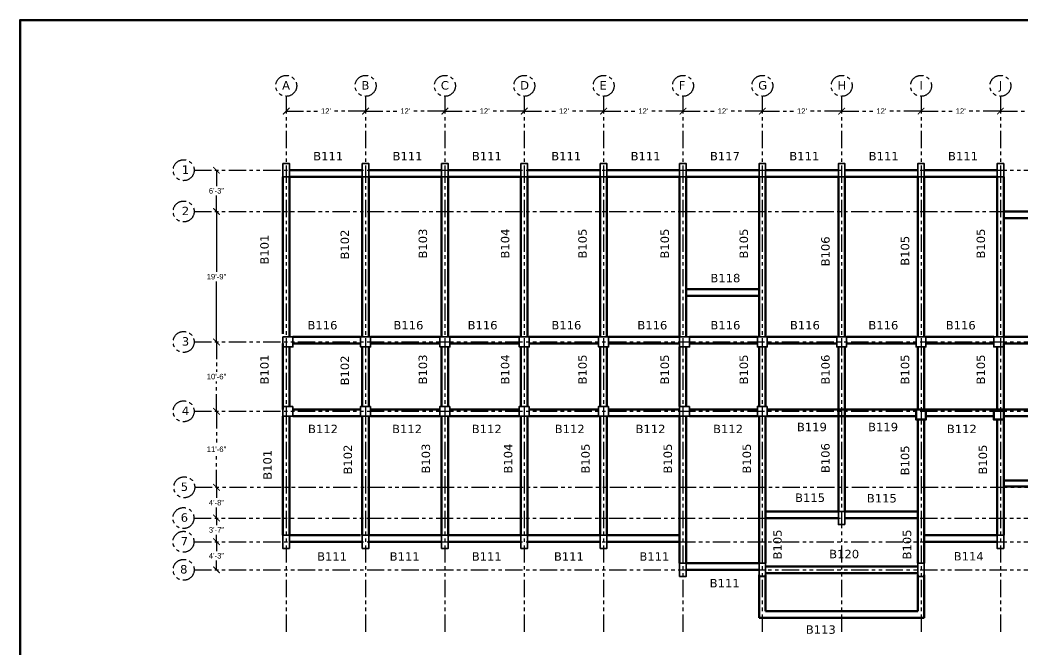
# Model space of a CAD drawing. Header units: feet. Extents: x 15113 to 123217, y -97269 to -8247.
# Drawn here: x 45865 to 47685, y -43993 to -42849 of the extents above; entities that cross this region are included whole.
import ezdxf

# ---------------------------------------------------------------- set-up
doc = ezdxf.new("R2010")
doc.units = ezdxf.units.FT
doc.header["$LTSCALE"] = 50.2
doc.header["$MEASUREMENT"] = 0
doc.header["$PDMODE"] = 3
doc.linetypes.add('PHANTOM2', pattern=[1.25, 0.625, -0.125, 0.125, -0.125, 0.125, -0.125])
doc.layers.get('0').update_dxf_attribs({"lineweight": 35})
for name, color, linetype, lineweight in [('drg seal', 250, 'Continuous', 120), ('Str Beam', 10, 'Continuous', 35), ('Str Clm 2', 7, 'Continuous', 35), ('Str Column', 50, 'Continuous', 35), ('Str LBL', 3, 'Continuous', 35)]:
    doc.layers.add(name, color=color, linetype=linetype, lineweight=lineweight)
doc.layers.add('drg seal txt', color=7, linetype='Continuous')
doc.layers.add('Str grid', color=7, linetype='Continuous', true_color=0x17d337)
doc.styles.get("Standard").update_dxf_attribs({"font": 'arial.ttf'})
doc.dimstyles.new('Copy of Standard', dxfattribs={"dimscale": 40, "dimtxt": 0.25, "dimasz": 0.3, "dimexe": 0.18, "dimexo": 5, "dimgap": 0.09, "dimtad": 0, "dimtih": 1, "dimtoh": 1, "dimdec": 0, "dimzin": 0, "dimdsep": 46, "dimlunit": 4, "dimtxsty": 'Standard', "dimcen": 0.2, "dimse1": 1, "dimse2": 1, "dimadec": 0, "dimazin": 0, "dimtfac": 1, "dimtdec": 0, "dimtofl": 0, "dimtmove": 0, "dimatfit": 3, "dimfxl": 1, "dimtolj": 1, "dimtzin": 0, "dimarcsym": 0})

# ---------------------------------------------------------------- blocks, each defined once
blk = doc.blocks.new('_ArchTick')
at = {"color": 0, "linetype": 'ByBlock', "const_width": 0.15}
blk.add_lwpolyline([(-0.5, -0.5), (0.5, 0.5)], dxfattribs=at)
blk = doc.blocks.new('*D743')
at = {"layer": 'Defpoints', "color": 0, "linetype": 'PHANTOM2', "transparency": 16777216}
for p in [(46348.5, -43014.4), (46492.5, -43014.4), (46492.5, -43014.4)]:
    blk.add_point(p, dxfattribs=at)
at = {"layer": 'Str grid', "color": 0, "linetype": 'PHANTOM2', "lineweight": -2, "transparency": 16777216}
for p, q in [((46348.5, -43014.4), (46408.9, -43014.4)), ((46492.5, -43014.4), (46432.1, -43014.4))]:
    blk.add_line(p, q, dxfattribs=at)
at = {"layer": 'Str grid', "color": 0, "linetype": 'PHANTOM2', "lineweight": -2, "transparency": 16777216, "xscale": 12, "yscale": 12, "zscale": 12, "rotation": 180}
blk.add_blockref('_ArchTick', (46348.5, -43014.4), dxfattribs=at)
at = {"layer": 'Str grid', "color": 0, "linetype": 'PHANTOM2', "lineweight": -2, "transparency": 16777216, "xscale": 12, "yscale": 12, "zscale": 12}
blk.add_blockref('_ArchTick', (46492.5, -43014.4), dxfattribs=at)
at = {"layer": 'Str grid', "color": 0, "linetype": 'PHANTOM2', "transparency": 16777216, "insert": (46420.5, -43014.4), "char_height": 10, "attachment_point": 5}
blk.add_mtext("\\A1;12'", dxfattribs=at)
blk = doc.blocks.new('*D744')
at = {"layer": 'Defpoints', "color": 0, "linetype": 'PHANTOM2', "transparency": 16777216}
for p in [(46492.5, -43014.4), (46636.5, -43014.4), (46636.5, -43014.4)]:
    blk.add_point(p, dxfattribs=at)
at = {"layer": 'Str grid', "color": 0, "linetype": 'PHANTOM2', "lineweight": -2, "transparency": 16777216}
for p, q in [((46492.5, -43014.4), (46552.9, -43014.4)), ((46636.5, -43014.4), (46576.1, -43014.4))]:
    blk.add_line(p, q, dxfattribs=at)
at = {"layer": 'Str grid', "color": 0, "linetype": 'PHANTOM2', "lineweight": -2, "transparency": 16777216, "xscale": 12, "yscale": 12, "zscale": 12, "rotation": 180}
blk.add_blockref('_ArchTick', (46492.5, -43014.4), dxfattribs=at)
at = {"layer": 'Str grid', "color": 0, "linetype": 'PHANTOM2', "lineweight": -2, "transparency": 16777216, "xscale": 12, "yscale": 12, "zscale": 12}
blk.add_blockref('_ArchTick', (46636.5, -43014.4), dxfattribs=at)
at = {"layer": 'Str grid', "color": 0, "linetype": 'PHANTOM2', "transparency": 16777216, "insert": (46564.5, -43014.4), "char_height": 10, "attachment_point": 5}
blk.add_mtext("\\A1;12'", dxfattribs=at)
blk = doc.blocks.new('*D745')
at = {"layer": 'Defpoints', "color": 0, "linetype": 'PHANTOM2', "transparency": 16777216}
for p in [(46636.5, -43014.4), (46780.5, -43014.4), (46780.5, -43014.4)]:
    blk.add_point(p, dxfattribs=at)
at = {"layer": 'Str grid', "color": 0, "linetype": 'PHANTOM2', "lineweight": -2, "transparency": 16777216}
for p, q in [((46636.5, -43014.4), (46696.9, -43014.4)), ((46780.5, -43014.4), (46720.1, -43014.4))]:
    blk.add_line(p, q, dxfattribs=at)
at = {"layer": 'Str grid', "color": 0, "linetype": 'PHANTOM2', "lineweight": -2, "transparency": 16777216, "xscale": 12, "yscale": 12, "zscale": 12, "rotation": 180}
blk.add_blockref('_ArchTick', (46636.5, -43014.4), dxfattribs=at)
at = {"layer": 'Str grid', "color": 0, "linetype": 'PHANTOM2', "lineweight": -2, "transparency": 16777216, "xscale": 12, "yscale": 12, "zscale": 12}
blk.add_blockref('_ArchTick', (46780.5, -43014.4), dxfattribs=at)
at = {"layer": 'Str grid', "color": 0, "linetype": 'PHANTOM2', "transparency": 16777216, "insert": (46708.5, -43014.4), "char_height": 10, "attachment_point": 5}
blk.add_mtext("\\A1;12'", dxfattribs=at)
blk = doc.blocks.new('*D746')
at = {"layer": 'Defpoints', "color": 0, "linetype": 'PHANTOM2', "transparency": 16777216}
for p in [(46780.5, -43014.4), (46924.5, -43014.4), (46924.5, -43014.4)]:
    blk.add_point(p, dxfattribs=at)
at = {"layer": 'Str grid', "color": 0, "linetype": 'PHANTOM2', "lineweight": -2, "transparency": 16777216}
for p, q in [((46780.5, -43014.4), (46840.9, -43014.4)), ((46924.5, -43014.4), (46864.1, -43014.4))]:
    blk.add_line(p, q, dxfattribs=at)
at = {"layer": 'Str grid', "color": 0, "linetype": 'PHANTOM2', "lineweight": -2, "transparency": 16777216, "xscale": 12, "yscale": 12, "zscale": 12, "rotation": 180}
blk.add_blockref('_ArchTick', (46780.5, -43014.4), dxfattribs=at)
at = {"layer": 'Str grid', "color": 0, "linetype": 'PHANTOM2', "lineweight": -2, "transparency": 16777216, "xscale": 12, "yscale": 12, "zscale": 12}
blk.add_blockref('_ArchTick', (46924.5, -43014.4), dxfattribs=at)
at = {"layer": 'Str grid', "color": 0, "linetype": 'PHANTOM2', "transparency": 16777216, "insert": (46852.5, -43014.4), "char_height": 10, "attachment_point": 5}
blk.add_mtext("\\A1;12'", dxfattribs=at)
blk = doc.blocks.new('*D747')
at = {"layer": 'Defpoints', "color": 0, "linetype": 'PHANTOM2', "transparency": 16777216}
for p in [(47068.5, -43014.4), (47212.5, -43014.4), (47212.5, -43014.4)]:
    blk.add_point(p, dxfattribs=at)
at = {"layer": 'Str grid', "color": 0, "linetype": 'PHANTOM2', "lineweight": -2, "transparency": 16777216}
for p, q in [((47068.5, -43014.4), (47128.9, -43014.4)), ((47212.5, -43014.4), (47152.1, -43014.4))]:
    blk.add_line(p, q, dxfattribs=at)
at = {"layer": 'Str grid', "color": 0, "linetype": 'PHANTOM2', "lineweight": -2, "transparency": 16777216, "xscale": 12, "yscale": 12, "zscale": 12, "rotation": 180}
blk.add_blockref('_ArchTick', (47068.5, -43014.4), dxfattribs=at)
at = {"layer": 'Str grid', "color": 0, "linetype": 'PHANTOM2', "lineweight": -2, "transparency": 16777216, "xscale": 12, "yscale": 12, "zscale": 12}
blk.add_blockref('_ArchTick', (47212.5, -43014.4), dxfattribs=at)
at = {"layer": 'Str grid', "color": 0, "linetype": 'PHANTOM2', "transparency": 16777216, "insert": (47140.5, -43014.4), "char_height": 10, "attachment_point": 5}
blk.add_mtext("\\A1;12'", dxfattribs=at)
blk = doc.blocks.new('*D748')
at = {"layer": 'Defpoints', "color": 0, "linetype": 'PHANTOM2', "transparency": 16777216}
for p in [(47212.5, -43014.4), (47356.5, -43014.4), (47356.5, -43014.4)]:
    blk.add_point(p, dxfattribs=at)
at = {"layer": 'Str grid', "color": 0, "linetype": 'PHANTOM2', "lineweight": -2, "transparency": 16777216}
for p, q in [((47212.5, -43014.4), (47272.9, -43014.4)), ((47356.5, -43014.4), (47296.1, -43014.4))]:
    blk.add_line(p, q, dxfattribs=at)
at = {"layer": 'Str grid', "color": 0, "linetype": 'PHANTOM2', "lineweight": -2, "transparency": 16777216, "xscale": 12, "yscale": 12, "zscale": 12, "rotation": 180}
blk.add_blockref('_ArchTick', (47212.5, -43014.4), dxfattribs=at)
at = {"layer": 'Str grid', "color": 0, "linetype": 'PHANTOM2', "lineweight": -2, "transparency": 16777216, "xscale": 12, "yscale": 12, "zscale": 12}
blk.add_blockref('_ArchTick', (47356.5, -43014.4), dxfattribs=at)
at = {"layer": 'Str grid', "color": 0, "linetype": 'PHANTOM2', "transparency": 16777216, "insert": (47284.5, -43014.4), "char_height": 10, "attachment_point": 5}
blk.add_mtext("\\A1;12'", dxfattribs=at)
blk = doc.blocks.new('*D749')
at = {"layer": 'Defpoints', "color": 0, "linetype": 'PHANTOM2', "transparency": 16777216}
for p in [(47356.5, -43014.4), (47500.5, -43014.4), (47500.5, -43014.4)]:
    blk.add_point(p, dxfattribs=at)
at = {"layer": 'Str grid', "color": 0, "linetype": 'PHANTOM2', "lineweight": -2, "transparency": 16777216}
for p, q in [((47356.5, -43014.4), (47416.9, -43014.4)), ((47500.5, -43014.4), (47440.1, -43014.4))]:
    blk.add_line(p, q, dxfattribs=at)
at = {"layer": 'Str grid', "color": 0, "linetype": 'PHANTOM2', "lineweight": -2, "transparency": 16777216, "xscale": 12, "yscale": 12, "zscale": 12, "rotation": 180}
blk.add_blockref('_ArchTick', (47356.5, -43014.4), dxfattribs=at)
at = {"layer": 'Str grid', "color": 0, "linetype": 'PHANTOM2', "lineweight": -2, "transparency": 16777216, "xscale": 12, "yscale": 12, "zscale": 12}
blk.add_blockref('_ArchTick', (47500.5, -43014.4), dxfattribs=at)
at = {"layer": 'Str grid', "color": 0, "linetype": 'PHANTOM2', "transparency": 16777216, "insert": (47428.5, -43014.4), "char_height": 10, "attachment_point": 5}
blk.add_mtext("\\A1;12'", dxfattribs=at)
blk = doc.blocks.new('*D750')
at = {"layer": 'Defpoints', "color": 0, "linetype": 'PHANTOM2', "transparency": 16777216}
for p in [(47500.5, -43014.4), (47644.5, -43014.4), (47644.5, -43014.4)]:
    blk.add_point(p, dxfattribs=at)
at = {"layer": 'Str grid', "color": 0, "linetype": 'PHANTOM2', "lineweight": -2, "transparency": 16777216}
for p, q in [((47500.5, -43014.4), (47560.9, -43014.4)), ((47644.5, -43014.4), (47584.1, -43014.4))]:
    blk.add_line(p, q, dxfattribs=at)
at = {"layer": 'Str grid', "color": 0, "linetype": 'PHANTOM2', "lineweight": -2, "transparency": 16777216, "xscale": 12, "yscale": 12, "zscale": 12, "rotation": 180}
blk.add_blockref('_ArchTick', (47500.5, -43014.4), dxfattribs=at)
at = {"layer": 'Str grid', "color": 0, "linetype": 'PHANTOM2', "lineweight": -2, "transparency": 16777216, "xscale": 12, "yscale": 12, "zscale": 12}
blk.add_blockref('_ArchTick', (47644.5, -43014.4), dxfattribs=at)
at = {"layer": 'Str grid', "color": 0, "linetype": 'PHANTOM2', "transparency": 16777216, "insert": (47572.5, -43014.4), "char_height": 10, "attachment_point": 5}
blk.add_mtext("\\A1;12'", dxfattribs=at)
blk = doc.blocks.new('*D751')
at = {"layer": 'Defpoints', "color": 0, "linetype": 'PHANTOM2', "transparency": 16777216}
for p in [(47644.5, -43014.4), (47788.5, -43014.4), (47788.5, -43014.4)]:
    blk.add_point(p, dxfattribs=at)
at = {"layer": 'Str grid', "color": 0, "linetype": 'PHANTOM2', "lineweight": -2, "transparency": 16777216}
for p, q in [((47644.5, -43014.4), (47704.9, -43014.4)), ((47788.5, -43014.4), (47728.1, -43014.4))]:
    blk.add_line(p, q, dxfattribs=at)
at = {"layer": 'Str grid', "color": 0, "linetype": 'PHANTOM2', "lineweight": -2, "transparency": 16777216, "xscale": 12, "yscale": 12, "zscale": 12, "rotation": 180}
blk.add_blockref('_ArchTick', (47644.5, -43014.4), dxfattribs=at)
at = {"layer": 'Str grid', "color": 0, "linetype": 'PHANTOM2', "lineweight": -2, "transparency": 16777216, "xscale": 12, "yscale": 12, "zscale": 12}
blk.add_blockref('_ArchTick', (47788.5, -43014.4), dxfattribs=at)
at = {"layer": 'Str grid', "color": 0, "linetype": 'PHANTOM2', "transparency": 16777216, "insert": (47716.5, -43014.4), "char_height": 10, "attachment_point": 5}
blk.add_mtext("\\A1;12'", dxfattribs=at)
blk = doc.blocks.new('*D916')
at = {"layer": 'Defpoints', "color": 0, "linetype": 'PHANTOM2', "transparency": 16777216}
for p in [(46221.9, -43433.8), (46221.9, -43559.8), (46221.9, -43559.8)]:
    blk.add_point(p, dxfattribs=at)
at = {"layer": 'Str grid', "color": 0, "linetype": 'PHANTOM2', "lineweight": -2, "transparency": 16777216}
for p, q in [((46221.9, -43433.8), (46221.9, -43488.1)), ((46221.9, -43559.8), (46221.9, -43505.5))]:
    blk.add_line(p, q, dxfattribs=at)
at = {"layer": 'Str grid', "color": 0, "linetype": 'PHANTOM2', "lineweight": -2, "transparency": 16777216, "xscale": 12, "yscale": 12, "zscale": 12}
for p, rotation in [((46221.9, -43433.8), 90), ((46221.9, -43559.8), 270)]:
    blk.add_blockref('_ArchTick', p, dxfattribs=dict(at, rotation=rotation))
at = {"layer": 'Str grid', "color": 0, "linetype": 'PHANTOM2', "transparency": 16777216, "insert": (46221.9, -43496.8), "char_height": 10, "attachment_point": 5}
blk.add_mtext('\\A1;10\'-6"', dxfattribs=at)
blk = doc.blocks.new('*D917')
at = {"layer": 'Defpoints', "color": 0, "linetype": 'PHANTOM2', "transparency": 16777216}
for p in [(46221.9, -43559.8), (46221.9, -43697.8), (46221.9, -43697.8)]:
    blk.add_point(p, dxfattribs=at)
at = {"layer": 'Str grid', "color": 0, "linetype": 'PHANTOM2', "lineweight": -2, "transparency": 16777216}
for p, q in [((46221.9, -43559.8), (46221.9, -43620.1)), ((46221.9, -43697.8), (46221.9, -43637.5))]:
    blk.add_line(p, q, dxfattribs=at)
at = {"layer": 'Str grid', "color": 0, "linetype": 'PHANTOM2', "lineweight": -2, "transparency": 16777216, "xscale": 12, "yscale": 12, "zscale": 12}
for p, rotation in [((46221.9, -43559.8), 90), ((46221.9, -43697.8), 270)]:
    blk.add_blockref('_ArchTick', p, dxfattribs=dict(at, rotation=rotation))
at = {"layer": 'Str grid', "color": 0, "linetype": 'PHANTOM2', "transparency": 16777216, "insert": (46221.9, -43628.8), "char_height": 10, "attachment_point": 5}
blk.add_mtext('\\A1;11\'-6"', dxfattribs=at)
blk = doc.blocks.new('*D918')
at = {"layer": 'Defpoints', "color": 0, "linetype": 'PHANTOM2', "transparency": 16777216}
for p in [(46221.9, -43697.8), (46221.9, -43697.8), (46221.9, -43753.7)]:
    blk.add_point(p, dxfattribs=at)
at = {"layer": 'Str grid', "color": 0, "linetype": 'PHANTOM2', "lineweight": -2, "transparency": 16777216}
for p, q in [((46221.9, -43697.8), (46221.9, -43717.1)), ((46221.9, -43753.7), (46221.9, -43734.5))]:
    blk.add_line(p, q, dxfattribs=at)
at = {"layer": 'Str grid', "color": 0, "linetype": 'PHANTOM2', "lineweight": -2, "transparency": 16777216, "xscale": 12, "yscale": 12, "zscale": 12}
for p, rotation in [((46221.9, -43697.8), 90), ((46221.9, -43753.7), 270)]:
    blk.add_blockref('_ArchTick', p, dxfattribs=dict(at, rotation=rotation))
at = {"layer": 'Str grid', "color": 0, "linetype": 'PHANTOM2', "transparency": 16777216, "insert": (46221.9, -43725.8), "char_height": 10, "attachment_point": 5}
blk.add_mtext('\\A1;4\'-8"', dxfattribs=at)
blk = doc.blocks.new('*D915')
at = {"layer": 'Defpoints', "color": 0, "linetype": 'PHANTOM2', "transparency": 16777216}
for p in [(46221.9, -43753.7), (46221.9, -43796.8), (46221.9, -43796.8)]:
    blk.add_point(p, dxfattribs=at)
at = {"layer": 'Str grid', "color": 0, "linetype": 'PHANTOM2', "lineweight": -2, "transparency": 16777216}
for p, q in [((46221.9, -43753.7), (46221.9, -43766.6)), ((46221.9, -43796.8), (46221.9, -43784))]:
    blk.add_line(p, q, dxfattribs=at)
at = {"layer": 'Str grid', "color": 0, "linetype": 'PHANTOM2', "lineweight": -2, "transparency": 16777216, "xscale": 12, "yscale": 12, "zscale": 12}
for p, rotation in [((46221.9, -43753.7), 90), ((46221.9, -43796.8), 270)]:
    blk.add_blockref('_ArchTick', p, dxfattribs=dict(at, rotation=rotation))
at = {"layer": 'Str grid', "color": 0, "linetype": 'PHANTOM2', "transparency": 16777216, "insert": (46221.9, -43775.3), "char_height": 10, "attachment_point": 5}
blk.add_mtext('\\A1;3\'-7"', dxfattribs=at)
blk = doc.blocks.new('*D919')
at = {"layer": 'Defpoints', "color": 0, "linetype": 'PHANTOM2', "transparency": 16777216}
for p in [(46221.9, -43796.8), (46221.9, -43847.8), (46221.9, -43847.8)]:
    blk.add_point(p, dxfattribs=at)
at = {"layer": 'Str grid', "color": 0, "linetype": 'PHANTOM2', "lineweight": -2, "transparency": 16777216}
for p, q in [((46221.9, -43796.8), (46221.9, -43813.6)), ((46221.9, -43847.8), (46221.9, -43831))]:
    blk.add_line(p, q, dxfattribs=at)
at = {"layer": 'Str grid', "color": 0, "linetype": 'PHANTOM2', "lineweight": -2, "transparency": 16777216, "xscale": 12, "yscale": 12, "zscale": 12}
for p, rotation in [((46221.9, -43796.8), 90), ((46221.9, -43847.8), 270)]:
    blk.add_blockref('_ArchTick', p, dxfattribs=dict(at, rotation=rotation))
at = {"layer": 'Str grid', "color": 0, "linetype": 'PHANTOM2', "transparency": 16777216, "insert": (46221.9, -43822.3), "char_height": 10, "attachment_point": 5}
blk.add_mtext('\\A1;4\'-3"', dxfattribs=at)
blk = doc.blocks.new('*D920')
at = {"layer": 'Defpoints', "color": 0, "linetype": 'PHANTOM2', "ltscale": 150, "transparency": 16777216}
for p in [(46221.9, -43196.8), (46221.9, -43196.8), (46221.9, -43433.8)]:
    blk.add_point(p, dxfattribs=at)
at = {"layer": 'Str grid', "color": 0, "linetype": 'PHANTOM2', "lineweight": -2, "ltscale": 150, "transparency": 16777216}
for p, q in [((46221.9, -43196.8), (46221.9, -43306.6)), ((46221.9, -43433.8), (46221.9, -43324))]:
    blk.add_line(p, q, dxfattribs=at)
at = {"layer": 'Str grid', "color": 0, "linetype": 'PHANTOM2', "lineweight": -2, "ltscale": 150, "transparency": 16777216, "xscale": 12, "yscale": 12, "zscale": 12}
for p, rotation in [((46221.9, -43196.8), 90), ((46221.9, -43433.8), 270)]:
    blk.add_blockref('_ArchTick', p, dxfattribs=dict(at, rotation=rotation))
at = {"layer": 'Str grid', "color": 0, "linetype": 'PHANTOM2', "ltscale": 150, "transparency": 16777216, "insert": (46221.9, -43315.3), "char_height": 10, "attachment_point": 5}
blk.add_mtext('\\A1;19\'-9"', dxfattribs=at)
blk = doc.blocks.new('*D921')
at = {"layer": 'Defpoints', "color": 0, "linetype": 'PHANTOM2', "ltscale": 150, "transparency": 16777216}
for p in [(46221.9, -43121.8), (46221.9, -43121.8), (46221.9, -43196.8)]:
    blk.add_point(p, dxfattribs=at)
at = {"layer": 'Str grid', "color": 0, "linetype": 'PHANTOM2', "lineweight": -2, "ltscale": 150, "transparency": 16777216}
for p, q in [((46221.9, -43121.8), (46221.9, -43150.6)), ((46221.9, -43196.8), (46221.9, -43168))]:
    blk.add_line(p, q, dxfattribs=at)
at = {"layer": 'Str grid', "color": 0, "linetype": 'PHANTOM2', "lineweight": -2, "ltscale": 150, "transparency": 16777216, "xscale": 12, "yscale": 12, "zscale": 12}
for p, rotation in [((46221.9, -43121.8), 90), ((46221.9, -43196.8), 270)]:
    blk.add_blockref('_ArchTick', p, dxfattribs=dict(at, rotation=rotation))
at = {"layer": 'Str grid', "color": 0, "linetype": 'PHANTOM2', "ltscale": 150, "transparency": 16777216, "insert": (46221.9, -43159.3), "char_height": 10, "attachment_point": 5}
blk.add_mtext('\\A1;6\'-3"', dxfattribs=at)
blk = doc.blocks.new('*D931')
at = {"layer": 'Defpoints', "color": 0, "linetype": 'PHANTOM2', "transparency": 16777216}
for p in [(46924.5, -43014.4), (47068.5, -43014.4), (47068.5, -43014.4)]:
    blk.add_point(p, dxfattribs=at)
at = {"layer": 'Str grid', "color": 0, "linetype": 'PHANTOM2', "lineweight": -2, "transparency": 16777216}
for p, q in [((46924.5, -43014.4), (46984.9, -43014.4)), ((47068.5, -43014.4), (47008.1, -43014.4))]:
    blk.add_line(p, q, dxfattribs=at)
at = {"layer": 'Str grid', "color": 0, "linetype": 'PHANTOM2', "lineweight": -2, "transparency": 16777216, "xscale": 12, "yscale": 12, "zscale": 12, "rotation": 180}
blk.add_blockref('_ArchTick', (46924.5, -43014.4), dxfattribs=at)
at = {"layer": 'Str grid', "color": 0, "linetype": 'PHANTOM2', "lineweight": -2, "transparency": 16777216, "xscale": 12, "yscale": 12, "zscale": 12}
blk.add_blockref('_ArchTick', (47068.5, -43014.4), dxfattribs=at)
at = {"layer": 'Str grid', "color": 0, "linetype": 'PHANTOM2', "transparency": 16777216, "insert": (46996.5, -43014.4), "char_height": 10, "attachment_point": 5}
blk.add_mtext("\\A1;12'", dxfattribs=at)

msp = doc.modelspace()

# ---------------------------------------------------------------- linework, layer by layer
at = {"layer": 'drg seal', "lineweight": 70}
msp.add_lwpolyline([(48891.57804, -45137.68665), (48891.57804, -42849.03238), (45865.42619, -42849.03238), (45865.42619, -45137.68665), (48891.16603, -45137.68665)], dxfattribs=at)
at = {"layer": 'Str Beam', "linetype": 'Continuous', "lineweight": 53}
for p, q in [((46342.47871, -43418.80777), (46342.47871, -43133.80777)), ((46354.47871, -43424.80777), (46354.47871, -43133.80777)), ((46354.48494, -43121.80777), (46486.48494, -43121.80777)), ((46354.48494, -43133.80777), (46486.48494, -43133.80777)), ((46486.48494, -43133.80777), (46486.48494, -43424.80777)), ((46498.48494, -43121.80777), (46630.48494, -43121.80777)), ((46498.48494, -43133.80777), (46630.48494, -43133.80777)), ((46498.48494, -43133.80777), (46498.48494, -43424.80777)), ((46630.48494, -43133.80777), (46630.48494, -43424.80777)), ((46642.48494, -43121.80777), (46774.48494, -43121.80777)), ((46642.48494, -43133.80777), (46774.48494, -43133.80777)), ((46642.48494, -43133.80777), (46642.48494, -43424.80777)), ((46774.48494, -43133.80777), (46774.48494, -43424.80777)), ((46786.48494, -43121.80777), (46918.48494, -43121.80777)), ((46786.48494, -43133.80777), (46918.48494, -43133.80777)), ((46786.48494, -43133.80777), (46786.48494, -43424.80777)), ((46918.48494, -43133.80777), (46918.48494, -43424.80777)), ((46930.48494, -43121.80777), (47062.48494, -43121.80777)), ((46930.48494, -43133.80777), (47062.48494, -43133.80777)), ((46930.48494, -43133.80777), (46930.48494, -43424.80777)), ((47062.48494, -43133.80777), (47062.48494, -43424.80777)), ((47074.48494, -43121.80777), (47206.48494, -43121.80777)), ((47074.48494, -43133.80777), (47206.48494, -43133.80777)), ((47074.48494, -43133.80777), (47074.48494, -43424.80777)), ((47206.48494, -43133.80777), (47206.48494, -43424.80777)), ((47218.48494, -43121.80777), (47350.48494, -43121.80777)), ((47218.48494, -43133.80777), (47350.48494, -43133.80777)), ((47218.48494, -43133.80777), (47218.48494, -43424.80777)), ((47350.48494, -43133.80777), (47350.48494, -43424.80777)), ((47362.48494, -43121.80777), (47494.48494, -43121.80777)), ((47362.48494, -43133.80777), (47494.48494, -43133.80777)), ((47362.48494, -43133.80777), (47362.48494, -43424.80777)), ((47494.48494, -43133.80777), (47494.48494, -43424.80777)), ((47506.48494, -43121.80777), (47638.48494, -43121.80777)), ((47506.48494, -43133.80777), (47638.48494, -43133.80777)), ((47506.48494, -43133.80777), (47506.48494, -43424.80777)), ((47638.48494, -43133.80777), (47638.48494, -43424.80777)), ((47650.48494, -43133.80777), (47650.48494, -43424.80777)), ((47776.48494, -43196.80777), (47650.48494, -43196.80777)), ((47782.48494, -43208.80777), (47650.48494, -43208.80777)), ((46483.48494, -43424.80777), (46360.47871, -43424.80777)), ((46501.48494, -43424.80777), (46627.48494, -43424.80777)), ((46645.48494, -43424.80777), (46771.48494, -43424.80777)), ((46789.48494, -43424.80777), (46915.48494, -43424.80777)), ((46933.48494, -43424.80777), (47062.48494, -43424.80777)), ((47080.48494, -43424.80777), (47203.48494, -43424.80777)), ((47221.48494, -43424.80777), (47347.48494, -43424.80777)), ((47365.48494, -43424.80777), (47491.48494, -43424.80777)), ((47509.48494, -43424.80777), (47632.48494, -43424.80777)), ((47650.48494, -43424.80777), (47776.48494, -43424.80777)), ((46342.47871, -43436.80777), (46342.47871, -43556.80777)), ((46354.47871, -43442.80777), (46354.47871, -43550.80777)), ((46483.48494, -43436.80777), (46360.47871, -43436.80777)), ((46486.48494, -43442.80777), (46486.48494, -43550.80777)), ((46498.48494, -43442.80777), (46498.48494, -43550.80777)), ((46501.48494, -43436.80777), (46627.48494, -43436.80777)), ((46630.48494, -43442.80777), (46630.48494, -43550.80777)), ((46642.48494, -43442.80777), (46642.48494, -43550.80777)), ((46645.48494, -43436.80777), (46771.48494, -43436.80777)), ((46774.48494, -43442.80777), (46774.48494, -43550.80777)), ((46786.48494, -43442.80777), (46786.48494, -43550.80777)), ((46789.48494, -43436.80777), (46915.48494, -43436.80777)), ((46918.48494, -43442.80777), (46918.48494, -43550.80777)), ((46930.48494, -43442.80777), (46930.48494, -43550.80777)), ((46933.48494, -43436.80777), (47062.48494, -43436.80777)), ((47062.48494, -43442.80777), (47062.48494, -43550.80777)), ((47074.48494, -43442.80777), (47074.48494, -43550.80777)), ((47080.48494, -43436.80777), (47203.48494, -43436.80777)), ((47206.48494, -43442.80777), (47206.48494, -43550.80777)), ((47218.48494, -43442.80777), (47218.48494, -43550.80777)), ((47221.48494, -43436.80777), (47347.48494, -43436.80777)), ((47350.48494, -43442.80777), (47350.48494, -43741.73448)), ((47362.48494, -43442.80777), (47362.48494, -43741.73467)), ((47365.48494, -43436.80777), (47491.48494, -43436.80777)), ((47494.48494, -43442.80777), (47494.48494, -43556.80777)), ((47506.48494, -43442.80777), (47506.48494, -43556.80777)), ((47509.48494, -43436.80777), (47632.48494, -43436.80777)), ((47638.48494, -43442.80777), (47638.48494, -43556.80777)), ((47650.48494, -43436.80777), (47776.48494, -43436.80777)), ((47650.48494, -43436.80777), (47650.48494, -43556.80777)), ((46342.47871, -43568.80777), (46342.47871, -43784.80777)), ((46354.47871, -43568.80777), (46354.47871, -43784.80777)), ((46483.48494, -43556.80777), (46360.47871, -43556.80777)), ((46483.48494, -43568.80777), (46360.47871, -43568.80777)), ((46486.48494, -43784.80777), (46486.48494, -43568.80777)), ((46498.48494, -43784.80777), (46498.48494, -43568.80777)), ((46501.48494, -43556.80777), (46627.48494, -43556.80777)), ((46501.48494, -43568.80777), (46627.48494, -43568.80777)), ((46630.48494, -43784.80777), (46630.48494, -43568.80777)), ((46642.48494, -43784.80777), (46642.48494, -43568.80777)), ((46645.48494, -43556.80777), (46771.48494, -43556.80777)), ((46645.48494, -43568.80777), (46771.48494, -43568.80777)), ((46774.48494, -43784.80777), (46774.48494, -43568.80777)), ((46786.48494, -43784.80777), (46786.48494, -43568.80777)), ((46789.48494, -43556.80777), (46915.48494, -43556.80777)), ((46789.48494, -43568.80777), (46915.48494, -43568.80777)), ((46918.48494, -43784.80777), (46918.48494, -43568.80777)), ((46930.48494, -43784.80777), (46930.48494, -43568.80777)), ((46933.48494, -43556.80777), (47062.48494, -43556.80777)), ((46933.48494, -43568.80777), (47062.48494, -43568.80777)), ((47062.48494, -43835.80777), (47062.48494, -43568.80777)), ((47074.48494, -43835.80777), (47074.48494, -43568.80777)), ((47080.48494, -43556.80777), (47203.48494, -43556.80777)), ((47080.48494, -43568.80777), (47203.48494, -43568.80777)), ((47206.48494, -43835.80777), (47206.48494, -43568.80777)), ((47218.48494, -43835.80777), (47218.48494, -43568.80777)), ((47221.48494, -43556.80777), (47491.48494, -43556.80777)), ((47221.48494, -43568.80777), (47491.48494, -43568.80777)), ((47509.48494, -43556.80777), (47632.48494, -43556.80777)), ((47509.48494, -43568.80777), (47632.48494, -43568.80777)), ((47650.48494, -43556.80777), (47776.48494, -43556.80777)), ((47650.48494, -43568.80777), (47776.48494, -43568.80777)), ((47494.48494, -43835.80777), (47494.48494, -43574.80777)), ((47506.48494, -43835.80777), (47506.48494, -43574.80777)), ((47638.48494, -43784.80777), (47638.48494, -43574.80777)), ((47650.48494, -43784.80777), (47650.48494, -43574.80777)), ((47926.48494, -43685.80777), (47650.48494, -43685.80777)), ((47926.48494, -43696.30777), (47650.48494, -43696.30777)), ((47218.48494, -43741.73448), (47350.48494, -43741.73448)), ((47218.48494, -43753.73448), (47350.48494, -43753.73448)), ((47362.48494, -43741.73448), (47494.48494, -43741.73448)), ((47362.48494, -43753.73448), (47494.48494, -43753.73448)), ((46354.47871, -43784.80777), (46483.48494, -43784.80777)), ((46498.48494, -43784.80777), (46630.47871, -43784.80777)), ((46642.48494, -43784.80777), (46774.48494, -43784.80777)), ((46786.48494, -43784.80777), (46918.47871, -43784.80777)), ((46930.48494, -43784.80777), (47062.48494, -43784.80777)), ((47506.48494, -43784.80777), (47638.48494, -43784.80777)), ((46354.47871, -43796.80777), (46486.47871, -43796.80777)), ((46498.47871, -43796.80777), (46630.47871, -43796.80777)), ((46642.47871, -43796.80777), (46774.47871, -43796.80777)), ((46786.47871, -43796.80777), (46918.47871, -43796.80777)), ((46930.47871, -43796.80777), (47062.48494, -43796.80777)), ((47506.48494, -43796.80777), (47638.48494, -43796.80777)), ((47074.48494, -43835.80777), (47206.48494, -43835.80777)), ((47074.48494, -43847.80777), (47206.48494, -43847.80777)), ((47206.48494, -43856.80777), (47206.48494, -43934.80777)), ((47218.48494, -43856.80777), (47218.48494, -43922.80777)), ((47494.48494, -43856.80777), (47494.48494, -43922.80777)), ((47506.48494, -43856.80777), (47506.48494, -43934.80777)), ((47206.48494, -43934.80777), (47218.48494, -43934.80777)), ((47206.48494, -43934.80777), (47506.48494, -43934.80777)), ((47218.48494, -43922.80777), (47494.48494, -43922.80777)), ((47494.48494, -43934.80777), (47506.48494, -43934.80777))]:
    msp.add_line(p, q, dxfattribs=at)
for points in [[(47218.48494, -43841.80777), (47356.48494, -43841.80777), (47494.48494, -43841.80777)], [(47218.48494, -43853.80777), (47356.48494, -43853.80777), (47494.48494, -43853.80777)]]:
    msp.add_lwpolyline(points, dxfattribs=at)
at = {"layer": 'Str Clm 2', "color": 3, "linetype": 'Continuous'}
for points in [[(46498.48494, -43109.80777), (46498.48494, -43133.80777), (46486.48494, -43133.80777), (46486.48494, -43109.80777)], [(46642.48494, -43109.80777), (46642.48494, -43133.80777), (46630.48494, -43133.80777), (46630.48494, -43109.80777)], [(46786.48494, -43109.80777), (46786.48494, -43133.80777), (46774.48494, -43133.80777), (46774.48494, -43109.80777)], [(46930.48494, -43109.80777), (46930.48494, -43133.80777), (46918.48494, -43133.80777), (46918.48494, -43109.80777)], [(47074.48494, -43109.80777), (47074.48494, -43133.80777), (47062.48494, -43133.80777), (47062.48494, -43109.80777)], [(47218.48494, -43109.80777), (47218.48494, -43133.80777), (47206.48494, -43133.80777), (47206.48494, -43109.80777)], [(47362.48494, -43109.80777), (47362.48494, -43133.80777), (47350.48494, -43133.80777), (47350.48494, -43109.80777)], [(47506.48494, -43109.80777), (47506.48494, -43133.80777), (47494.48494, -43133.80777), (47494.48494, -43109.80777)], [(47650.48494, -43109.80777), (47650.48494, -43133.80777), (47638.48494, -43133.80777), (47638.48494, -43109.80777)], [(46498.47871, -43784.80777), (46498.47871, -43808.80777), (46486.47871, -43808.80777), (46486.47871, -43784.80777)], [(46642.47871, -43784.80777), (46642.47871, -43808.80777), (46630.47871, -43808.80777), (46630.47871, -43784.80777)], [(46786.47871, -43784.80777), (46786.47871, -43808.80777), (46774.47871, -43808.80777), (46774.47871, -43784.80777)], [(46930.47871, -43784.80777), (46930.47871, -43808.80777), (46918.47871, -43808.80777), (46918.47871, -43784.80777)], [(47074.48494, -43835.80777), (47074.48494, -43859.80777), (47062.48494, -43859.80777), (47062.48494, -43835.80777)], [(47218.48494, -43835.48925), (47218.48494, -43859.48925), (47206.48494, -43859.48925), (47206.48494, -43835.48925)]]:
    msp.add_lwpolyline(points, close=True, dxfattribs=at)
at = {"layer": 'Str Column', "color": 1, "linetype": 'Continuous', "lineweight": 53}
for p, q in [((47074.48494, -43337.80777), (47206.48494, -43337.80777)), ((47074.48494, -43349.80777), (47206.48494, -43349.80777))]:
    msp.add_line(p, q, dxfattribs=at)
at = {"layer": 'Str Column', "linetype": 'Continuous'}
for points in [[(46354.48494, -43133.80816), (46354.48494, -43109.80816), (46342.48494, -43109.80816), (46342.48494, -43133.80777)], [(47362.48494, -43765.73467), (47362.48494, -43741.73467), (47350.48494, -43741.73467), (47350.48494, -43765.73428)], [(46354.17916, -43808.80777), (46354.17916, -43784.80777), (46342.17916, -43784.80777), (46342.17916, -43808.80737)], [(47650.48494, -43808.80777), (47650.48494, -43784.80777), (47638.48494, -43784.80777), (47638.48494, -43808.80737)]]:
    msp.add_lwpolyline(points, close=True, dxfattribs=at)
at = {"layer": 'Str Column', "color": 2, "linetype": 'Continuous'}
for points in [[(46486.48494, -43109.80777), (46498.48494, -43109.80777), (46498.48494, -43133.80777), (46486.48494, -43133.80777)], [(46630.48494, -43109.80777), (46642.48494, -43109.80777), (46642.48494, -43133.80777), (46630.48494, -43133.80777)], [(46774.48494, -43109.80777), (46786.48494, -43109.80777), (46786.48494, -43133.80777), (46774.48494, -43133.80777)], [(46918.48494, -43109.80777), (46930.48494, -43109.80777), (46930.48494, -43133.80777), (46918.48494, -43133.80777)], [(47062.48494, -43109.80777), (47074.48494, -43109.80777), (47074.48494, -43133.80777), (47062.48494, -43133.80777)], [(47206.48494, -43109.80777), (47218.48494, -43109.80777), (47218.48494, -43133.80777), (47206.48494, -43133.80777)], [(47350.48494, -43109.80777), (47362.48494, -43109.80777), (47362.48494, -43133.80777), (47350.48494, -43133.80777)], [(47494.48494, -43109.80777), (47506.48494, -43109.80777), (47506.48494, -43133.80777), (47494.48494, -43133.80777)], [(47638.48494, -43109.80737), (47650.48494, -43109.80737), (47650.48494, -43133.80737), (47638.48494, -43133.80737)], [(46360.47871, -43424.80777), (46360.47871, -43442.80777), (46342.47871, -43442.80777), (46342.47871, -43424.80777)], [(46501.48494, -43424.80777), (46501.48494, -43442.80777), (46483.48494, -43442.80777), (46483.48494, -43424.80777)], [(46645.48494, -43424.80777), (46645.48494, -43442.80777), (46627.48494, -43442.80777), (46627.48494, -43424.80777)], [(46789.48494, -43424.80777), (46789.48494, -43442.80777), (46771.48494, -43442.80777), (46771.48494, -43424.80777)], [(46933.48494, -43424.80777), (46933.48494, -43442.80777), (46915.48494, -43442.80777), (46915.48494, -43424.80777)], [(47080.48494, -43424.80777), (47080.48494, -43442.80777), (47062.48494, -43442.80777), (47062.48494, -43424.80777)], [(47221.48494, -43424.80777), (47221.48494, -43442.80777), (47203.48494, -43442.80777), (47203.48494, -43424.80777)], [(47365.48494, -43424.80777), (47365.48494, -43442.80777), (47347.48494, -43442.80777), (47347.48494, -43424.80777)], [(47509.48494, -43424.80777), (47509.48494, -43442.80777), (47491.48494, -43442.80777), (47491.48494, -43424.80777)], [(47650.48494, -43424.80777), (47650.48494, -43442.80777), (47632.48494, -43442.80777), (47632.48494, -43424.80777)], [(46360.47871, -43550.80777), (46360.47871, -43568.80777), (46342.47871, -43568.80777), (46342.47871, -43550.80777)], [(46501.48494, -43550.80777), (46501.48494, -43568.80777), (46483.48494, -43568.80777), (46483.48494, -43550.80777)], [(46645.48494, -43550.80777), (46645.48494, -43568.80777), (46627.48494, -43568.80777), (46627.48494, -43550.80777)], [(46789.48494, -43550.80777), (46789.48494, -43568.80777), (46771.48494, -43568.80777), (46771.48494, -43550.80777)], [(46933.48494, -43550.80777), (46933.48494, -43568.80777), (46915.48494, -43568.80777), (46915.48494, -43550.80777)], [(47080.48494, -43550.80777), (47080.48494, -43568.80777), (47062.48494, -43568.80777), (47062.48494, -43550.80777)], [(47221.48494, -43550.80777), (47221.48494, -43568.80777), (47203.48494, -43568.80777), (47203.48494, -43550.80777)], [(47509.48494, -43556.80777), (47509.48494, -43574.80777), (47491.48494, -43574.80777), (47491.48494, -43556.80777)], [(47650.48494, -43556.80777), (47650.48494, -43574.80777), (47632.48494, -43574.80777), (47632.48494, -43556.80777)], [(46486.47871, -43784.80777), (46498.47871, -43784.80777), (46498.47871, -43808.80777), (46486.47871, -43808.80777)], [(46630.47871, -43784.80777), (46642.47871, -43784.80777), (46642.47871, -43808.80777), (46630.47871, -43808.80777)], [(46774.47871, -43784.80777), (46786.47871, -43784.80777), (46786.47871, -43808.80777), (46774.47871, -43808.80777)], [(46918.47871, -43784.80777), (46930.47871, -43784.80777), (46930.47871, -43808.80777), (46918.47871, -43808.80777)], [(47062.47871, -43835.80777), (47074.47871, -43835.80777), (47074.47871, -43859.80777), (47062.47871, -43859.80777)], [(47206.48494, -43835.80777), (47218.48494, -43835.80777), (47218.48494, -43859.80777), (47206.48494, -43859.80777)], [(47494.48494, -43835.80777), (47506.48494, -43835.80777), (47506.48494, -43859.80777), (47494.48494, -43859.80777)]]:
    msp.add_lwpolyline(points, close=True, dxfattribs=at)
at = {"layer": 'Str Column', "linetype": 'Continuous', "lineweight": 53}
for points in [[(47509.48494, -43556.80777), (47509.48494, -43574.80777), (47491.48494, -43574.80777), (47491.48494, -43556.80777)], [(47650.48494, -43556.80777), (47650.48494, -43574.80777), (47632.48494, -43574.80777), (47632.48494, -43556.80777)]]:
    msp.add_lwpolyline(points, close=True, dxfattribs=at)
at = {"layer": 'Str grid', "color": 0, "linetype": 'PHANTOM2'}
for p, q in [((46348.48494, -42987.6382), (46348.48494, -43963.38955)), ((46492.48494, -42987.63781), (46492.48494, -43963.38916)), ((46636.48494, -42987.63781), (46636.48494, -43963.38916)), ((46780.48494, -42987.63781), (46780.48494, -43963.38916)), ((46924.48494, -42987.63781), (46924.48494, -43963.38916)), ((47068.48494, -42987.63781), (47068.48494, -43963.38916)), ((47212.48494, -42987.63781), (47212.48494, -43963.38916)), ((47356.48494, -42987.63781), (47356.48494, -43963.38916)), ((47500.48494, -42987.63781), (47500.48494, -43963.38916)), ((47644.48494, -42987.63741), (47644.48494, -43963.38877)), ((46181.35223, -43121.80796), (48106.99267, -43121.80796)), ((46181.35223, -43196.80777), (48106.99267, -43196.80777)), ((46181.34601, -43433.80777), (48106.98645, -43433.80777)), ((46181.34601, -43559.80777), (48106.98645, -43559.80777)), ((46182.48518, -43697.80777), (48108.12562, -43697.80777)), ((46181.03083, -43753.73448), (48106.67127, -43753.73448)), ((46181.35223, -43796.80777), (48106.99267, -43796.80777)), ((46181.35223, -43847.80777), (48106.99267, -43847.80777))]:
    msp.add_line(p, q, dxfattribs=at)
at = {"layer": 'Str grid', "color": 0, "linetype": 'PHANTOM2', "ltscale": 150}
for p, q in [((47218.48494, -43841.80777), (47218.48494, -43853.80777)), ((47218.48494, -43856.80777), (47218.48494, -43844.80777))]:
    msp.add_line(p, q, dxfattribs=at)
at = {"layer": 'Str grid', "color": 0, "linetype": 'PHANTOM2'}
for centre in [(46348.48494, -42968.61061), (46492.48494, -42968.61022), (46636.48494, -42968.61022), (46780.48494, -42968.61022), (46924.48494, -42968.61022), (47068.48494, -42968.61022), (47212.48494, -42968.61022), (47356.48494, -42968.61022), (47500.48494, -42968.61022), (47644.48494, -42968.60982), (46162.32465, -43121.80796), (46162.32465, -43196.80777), (46162.31842, -43433.80777), (46162.31842, -43559.80777), (46163.45759, -43697.80777), (46162.00324, -43753.73448), (46162.01887, -43796.80757), (46162.32465, -43847.80777)]:
    msp.add_circle(centre, 19.02759, dxfattribs=at)

# ---------------------------------------------------------------- texts
at = {"layer": 'drg seal txt', "char_height": 15.2852164, "width": 2687.8083334, "attachment_point": 1}
for s, insert in [('{\\fVerdana|b0|i0|c0|p34;A}', (46341.00126, -42959.95208)), ('{\\fVerdana|b0|i0|c0|p34;B}', (46485.00126, -42959.95168)), ('{\\fVerdana|b0|i0|c0|p34;C}', (46629.00126, -42959.95168)), ('{\\fVerdana|b0|i0|c0|p34;D}', (46773.00126, -42959.95168)), ('{\\fVerdana|b0|i0|c0|p34;E}', (46917.00126, -42959.95168)), ('{\\fVerdana|b0|i0|c0|p34;F}', (47061.00126, -42959.95168)), ('{\\fVerdana|b0|i0|c0|p34;G}', (47205.00126, -42959.95168)), ('{\\fVerdana|b0|i0|c0|p34;H}', (47349.00126, -42959.95168)), ('{\\fVerdana|b0|i0|c0|p34;I}', (47497.73291, -42959.95168)), ('{\\fVerdana|b0|i0|c0|p34;J}', (47641.73291, -42959.95129)), ('{\\fVerdana|b0|i0|c0|p34;1}', (46159.00544, -43113.14943)), ('{\\fVerdana|b0|i0|c0|p34;2}', (46159.00544, -43188.14923)), ('{\\fVerdana|b0|i0|c0|p34;3}', (46158.99921, -43425.14923)), ('{\\fVerdana|b0|i0|c0|p34;4}', (46158.99921, -43551.14923)), ('{\\fVerdana|b0|i0|c0|p34;5}', (46157.00048, -43689.14923)), ('{\\fVerdana|b0|i0|c0|p34;6}', (46156.92778, -43745.07594)), ('{\\fVerdana|b0|i0|c0|p34;7}', (46156.94341, -43788.14903)), ('{\\fVerdana|b0|i0|c0|p34;8}', (46155.86754, -43839.14923))]:
    msp.add_mtext(s, dxfattribs=dict(at, insert=insert))
at = {"layer": 'Str LBL', "char_height": 15.2852164, "width": 28.177633, "attachment_point": 1}
for s, insert in [('{\\fVerdana|b0|i0|c0|p34;B111}', (46397.41088, -43088.60881)), ('{\\fVerdana|b0|i0|c0|p34;B111}', (46541.41088, -43088.60842)), ('{\\fVerdana|b0|i0|c0|p34;B111}', (46685.41088, -43088.60842)), ('{\\fVerdana|b0|i0|c0|p34;B111}', (46829.41088, -43088.60842)), ('{\\fVerdana|b0|i0|c0|p34;B111}', (46973.41088, -43088.60842)), ('{\\fVerdana|b0|i0|c0|p34;B117}', (47117.41088, -43088.60842)), ('{\\fVerdana|b0|i0|c0|p34;B111}', (47261.41088, -43088.60842)), ('{\\fVerdana|b0|i0|c0|p34;B111}', (47405.41088, -43088.60842)), ('{\\fVerdana|b0|i0|c0|p34;B111}', (47549.41088, -43088.60842)), ('{\\fVerdana|b0|i0|c0|p34;B118}', (47118.26886, -43310.15206)), ('{\\fVerdana|b0|i0|c0|p34;B116}', (46386.99777, -43395.7626)), ('{\\fVerdana|b0|i0|c0|p34;B116}', (46543.00232, -43395.7626)), ('{\\fVerdana|b0|i0|c0|p34;B116}', (46677.55629, -43395.7626)), ('{\\fVerdana|b0|i0|c0|p34;B116}', (46829.66063, -43395.7626)), ('{\\fVerdana|b0|i0|c0|p34;B116}', (46985.6648, -43395.7626)), ('{\\fVerdana|b0|i0|c0|p34;B116}', (47118.26886, -43395.7626)), ('{\\fVerdana|b0|i0|c0|p34;B116}', (47262.57278, -43395.7626)), ('{\\fVerdana|b0|i0|c0|p34;B116}', (47404.92678, -43395.7626)), ('{\\fVerdana|b0|i0|c0|p34;B116}', (47545.33088, -43395.7626)), ('{\\fVerdana|b0|i0|c0|p34;B112}', (46388.00251, -43584.24109)), ('{\\fVerdana|b0|i0|c0|p34;B112}', (46540.49714, -43584.24109)), ('{\\fVerdana|b0|i0|c0|p34;B112}', (46685.1713, -43584.24109)), ('{\\fVerdana|b0|i0|c0|p34;B112}', (46835.71062, -43584.24109)), ('{\\fVerdana|b0|i0|c0|p34;B112}', (46982.34008, -43584.24109)), ('{\\fVerdana|b0|i0|c0|p34;B112}', (47123.104, -43584.24109)), ('{\\fVerdana|b0|i0|c0|p34;B119}', (47275.26424, -43580.61041)), ('{\\fVerdana|b0|i0|c0|p34;B119}', (47404.44167, -43580.61041)), ('{\\fVerdana|b0|i0|c0|p34;B112}', (47547.35145, -43584.24109)), ('{\\fVerdana|b0|i0|c0|p34;B115}', (47271.90128, -43709.12558)), ('{\\fVerdana|b0|i0|c0|p34;B115}', (47402.13814, -43710.16629)), ('{\\fVerdana|b0|i0|c0|p34;B111}', (46404.50595, -43815.87105)), ('{\\fVerdana|b0|i0|c0|p34;B111}', (46536.11648, -43815.87105)), ('{\\fVerdana|b0|i0|c0|p34;B111}', (46685.18552, -43815.87105)), ('{\\fVerdana|b0|i0|c0|p34;B111}', (46834.25499, -43815.87105)), ('{\\fVerdana|b0|i0|c0|p34;B111}', (46989.38631, -43815.87105)), ('{\\fVerdana|b0|i0|c0|p34;B120}', (47333.77803, -43811.45396)), ('{\\fVerdana|b0|i0|c0|p34;B114}', (47559.80876, -43815.54629)), ('{\\fVerdana|b0|i0|c0|p34;B111}', (47116.85806, -43864.41023)), ('{\\fVerdana|b0|i0|c0|p34;B113}', (47291.39329, -43948.67177))]:
    msp.add_mtext(s, dxfattribs=dict(at, insert=insert))
at = {"layer": 'Str LBL', "char_height": 15.2852164, "width": 28.177633, "attachment_point": 1, "rotation": 90}
for s, insert in [('{\\fVerdana|b0|i0|c0|p34;B101}', (46301.29652, -43293.25105)), ('{\\fVerdana|b0|i0|c0|p34;B102}', (46447.11731, -43284.09561)), ('{\\fVerdana|b0|i0|c0|p34;B103}', (46588.73023, -43282.32465)), ('{\\fVerdana|b0|i0|c0|p34;B104}', (46737.98106, -43282.32465)), ('{\\fVerdana|b0|i0|c0|p34;B105}', (46878.45236, -43282.32465)), ('{\\fVerdana|b0|i0|c0|p34;B105}', (47027.70318, -43282.32465)), ('{\\fVerdana|b0|i0|c0|p34;B105}', (47171.10085, -43282.32465)), ('{\\fVerdana|b0|i0|c0|p34;B106}', (47319.36874, -43296.50323)), ('{\\fVerdana|b0|i0|c0|p34;B105}', (47463.74955, -43295.36277)), ('{\\fVerdana|b0|i0|c0|p34;B105}', (47601.29427, -43282.32465)), ('{\\fVerdana|b0|i0|c0|p34;B101}', (46301.29652, -43511.0185)), ('{\\fVerdana|b0|i0|c0|p34;B102}', (46447.11731, -43512.78946)), ('{\\fVerdana|b0|i0|c0|p34;B103}', (46588.73023, -43511.0185)), ('{\\fVerdana|b0|i0|c0|p34;B104}', (46737.98106, -43511.0185)), ('{\\fVerdana|b0|i0|c0|p34;B105}', (46878.45236, -43511.0185)), ('{\\fVerdana|b0|i0|c0|p34;B105}', (47027.70318, -43511.0185)), ('{\\fVerdana|b0|i0|c0|p34;B105}', (47171.10085, -43511.0185)), ('{\\fVerdana|b0|i0|c0|p34;B106}', (47319.36874, -43511.23388)), ('{\\fVerdana|b0|i0|c0|p34;B105}', (47463.74955, -43511.0185)), ('{\\fVerdana|b0|i0|c0|p34;B105}', (47601.29427, -43511.0185)), ('{\\fVerdana|b0|i0|c0|p34;B102}', (46452.56964, -43674.68204)), ('{\\fVerdana|b0|i0|c0|p34;B103}', (46594.18257, -43672.91108)), ('{\\fVerdana|b0|i0|c0|p34;B104}', (46743.43339, -43672.91108)), ('{\\fVerdana|b0|i0|c0|p34;B105}', (46883.90469, -43672.91108)), ('{\\fVerdana|b0|i0|c0|p34;B105}', (47033.15552, -43672.91108)), ('{\\fVerdana|b0|i0|c0|p34;B105}', (47176.55319, -43672.91108)), ('{\\fVerdana|b0|i0|c0|p34;B106}', (47319.36874, -43672.00361)), ('{\\fVerdana|b0|i0|c0|p34;B105}', (47463.74955, -43676.16032)), ('{\\fVerdana|b0|i0|c0|p34;B105}', (47604.92916, -43674.72642)), ('{\\fVerdana|b0|i0|c0|p34;B101}', (46306.74885, -43684.20634)), ('{\\fVerdana|b0|i0|c0|p34;B105}', (47232.31087, -43828.94796)), ('{\\fVerdana|b0|i0|c0|p34;B105}', (47467.38444, -43828.94796))]:
    msp.add_mtext(s, dxfattribs=dict(at, insert=insert))

# ---------------------------------------------------------------- dimensions: what is measured, and where the dimension line sits
at = {"layer": 'Str grid', "color": 0, "linetype": 'PHANTOM2'}
for base, p1, p2, picture, middle in [((46492.48494, -43014.35031), (46348.48494, -43014.35031), (46492.48494, -43014.35031), '*D743', (46420.48494, -43014.35031)), ((46636.48494, -43014.35031), (46492.48494, -43014.35031), (46636.48494, -43014.35031), '*D744', (46564.48494, -43014.35031)), ((46780.48494, -43014.35031), (46636.48494, -43014.35031), (46780.48494, -43014.35031), '*D745', (46708.48494, -43014.35031)), ((46924.48494, -43014.35031), (46780.48494, -43014.35031), (46924.48494, -43014.35031), '*D746', (46852.48494, -43014.35031)), ((47068.48494, -43014.35031), (46924.48494, -43014.35031), (47068.48494, -43014.35031), '*D931', (46996.48494, -43014.35031)), ((47212.48494, -43014.35031), (47068.48494, -43014.35031), (47212.48494, -43014.35031), '*D747', (47140.48494, -43014.35031)), ((47356.48494, -43014.35031), (47212.48494, -43014.35031), (47356.48494, -43014.35031), '*D748', (47284.48494, -43014.35031)), ((47500.48494, -43014.35031), (47356.48494, -43014.35031), (47500.48494, -43014.35031), '*D749', (47428.48494, -43014.35031)), ((47644.48494, -43014.35031), (47500.48494, -43014.35031), (47644.48494, -43014.35031), '*D750', (47572.48494, -43014.35031)), ((47788.48494, -43014.35031), (47644.48494, -43014.35031), (47788.48494, -43014.35031), '*D751', (47716.48494, -43014.35031))]:
    dim = msp.add_linear_dim(base=base, p1=p1, p2=p2, dimstyle='Copy of Standard', override={"dimblk": 'ArchTick'}, dxfattribs=at)
    dim.commit()
    dim.dimension.update_dxf_attribs({"geometry": picture, "text_midpoint": middle})
at = {"layer": 'Str grid', "color": 0, "linetype": 'PHANTOM2', "ltscale": 150}
for base, p1, p2, picture, middle in [((46221.93856, -43121.80796), (46221.93856, -43196.80777), (46221.93856, -43121.80796), '*D921', (46221.93856, -43159.30786)), ((46221.93856, -43196.80777), (46221.93856, -43433.80777), (46221.93856, -43196.80777), '*D920', (46221.93856, -43315.30777))]:
    dim = msp.add_linear_dim(base=base, p1=p1, p2=p2, angle=90, dimstyle='Copy of Standard', override={"dimblk": 'ArchTick'}, dxfattribs=at)
    dim.commit()
    dim.dimension.update_dxf_attribs({"geometry": picture, "text_midpoint": middle})
at = {"layer": 'Str grid', "color": 0, "linetype": 'PHANTOM2'}
for base, p1, p2, picture, middle in [((46221.93856, -43559.80777), (46221.93856, -43433.80777), (46221.93856, -43559.80777), '*D916', (46221.93856, -43496.80777)), ((46221.93856, -43697.80777), (46221.93856, -43559.80777), (46221.93856, -43697.80777), '*D917', (46221.93856, -43628.80777)), ((46221.93856, -43697.80777), (46221.93856, -43753.73448), (46221.93856, -43697.80777), '*D918', (46221.93856, -43725.77112)), ((46221.93856, -43796.80757), (46221.93856, -43753.73448), (46221.93856, -43796.80757), '*D915', (46221.93856, -43775.27102)), ((46221.93856, -43847.80777), (46221.93856, -43796.80757), (46221.93856, -43847.80777), '*D919', (46221.93856, -43822.30767))]:
    dim = msp.add_linear_dim(base=base, p1=p1, p2=p2, angle=90, dimstyle='Copy of Standard', override={"dimblk": 'ArchTick'}, dxfattribs=at)
    dim.commit()
    dim.dimension.update_dxf_attribs({"geometry": picture, "text_midpoint": middle})

doc.saveas('drawing.dxf')
